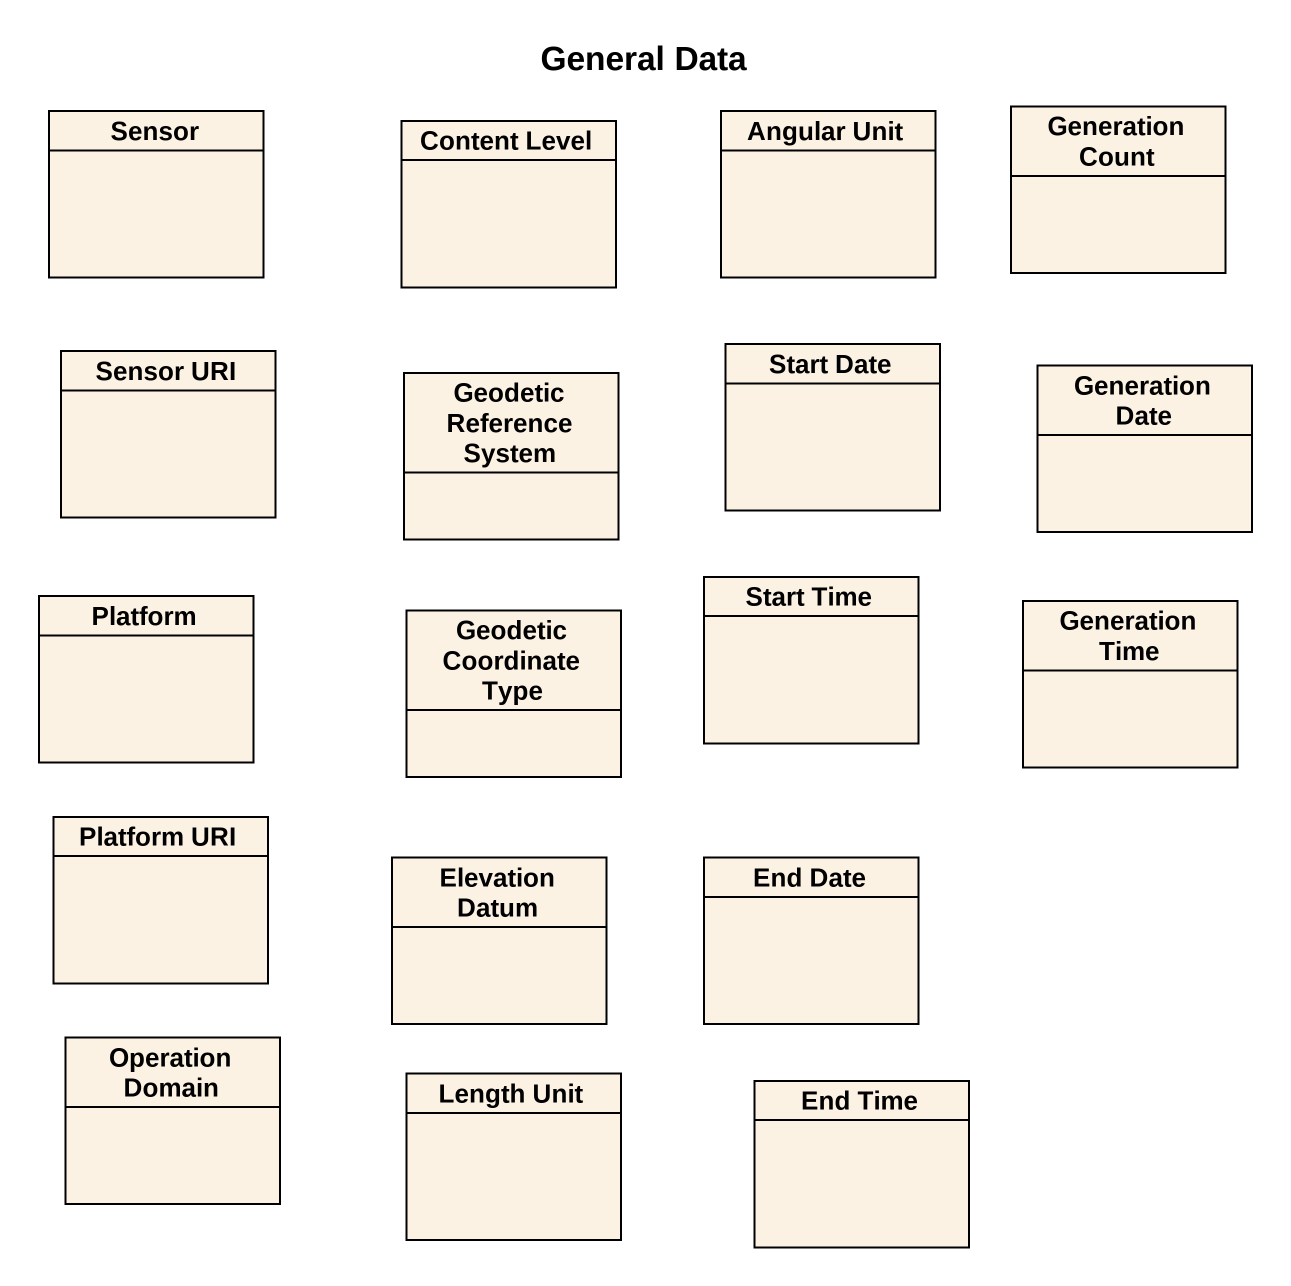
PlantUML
@startuml
title General Data
hide circle
hide empty members
class Sensor
class "Content Level" as Content_Level
class "Angular Unit" as Angular_Unit
class "Generation Count" as Generation_Count
class "Sensor URI" as Sensor_URI
class "Start Date" as Start_Date
class "Geodetic Reference System" as Geodetic_Reference_System
class "Generation Date" as Generation_Date
class Platform
class "Geodetic Coordinate Type" as Geodetic_Coordinate_Type
class "Start Time" as Start_Time
class "Generation Time" as Generation_Time
class "Platform URI" as Platform_URI
class "Elevation Datum" as Elevation_Datum
class "End Date" as End_Date
class "Operation Domain" as Operation_Domain
class "Length Unit" as Length_Unit
class "End Time" as End_Time
@enduml
